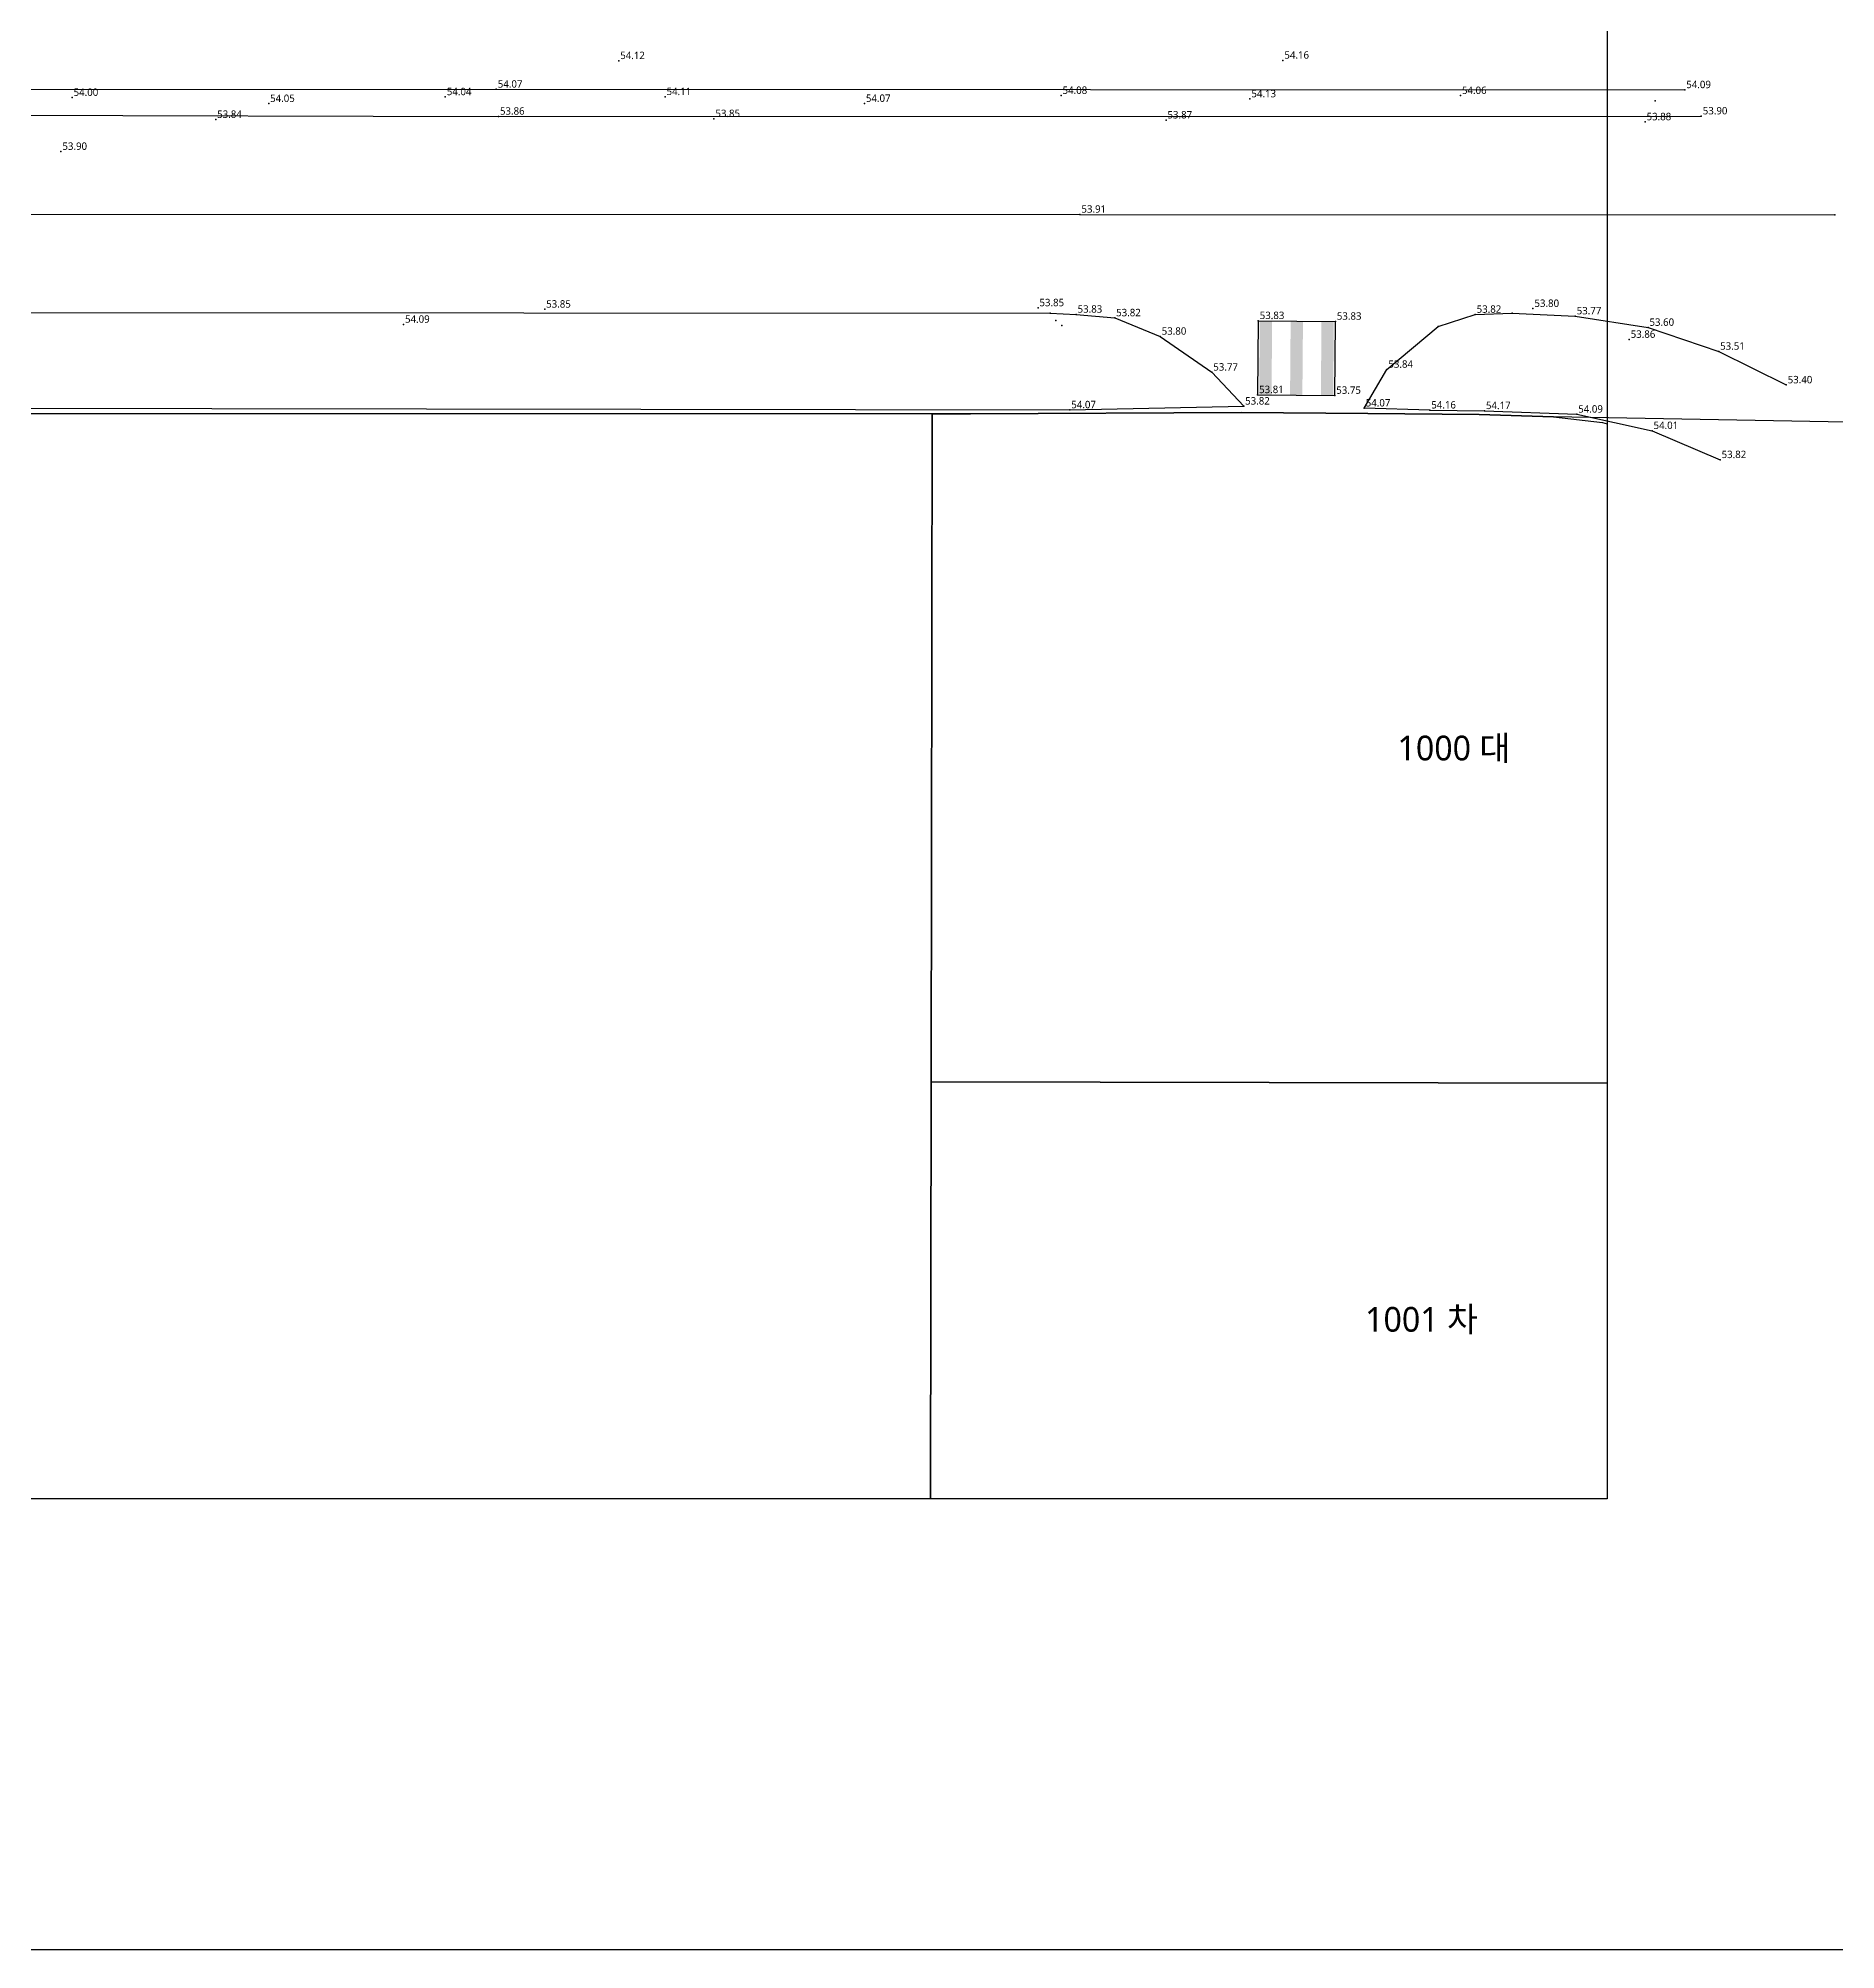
# Model space of a CAD drawing. Header units: millimetres. Extents: x 40342638 to 40753138, y 494620 to 782620.
# Drawn here: x 40642070 to 40714907, y 494620 to 572048 of the extents above; entities that cross this region are included whole.
import ezdxf

# ---------------------------------------------------------------- set-up
doc = ezdxf.new("R2010")
doc.units = ezdxf.units.MM
doc.header["$LTSCALE"] = 1000
doc.header["$MEASUREMENT"] = 0
doc.header["$PDSIZE"] = -10
doc.layers.get('Defpoints').update_dxf_attribs({"color": 161, "linetype": 'CONTINUOUS'})
for name, color, linetype in [('보도블럭', 141, 'CONTINUOUS'), ('아스팔트', 1, 'CONTINUOUS'), ('지반고', 7, 'CONTINUOUS'), ('지번', 1, 'CONTINUOUS'), ('지적선', 197, 'CONTINUOUS'), ('차선', 7, 'CONTINUOUS'), ('포인트', 7, 'CONTINUOUS'), ('횡단보도', 254, 'CONTINUOUS')]:
    doc.layers.add(name, color=color, linetype=linetype)
doc.styles.add('나눔바른고딕', font='NanumBarunGothic.ttf')

msp = doc.modelspace()

# ---------------------------------------------------------------- linework, layer by layer
at = {"layer": 'Defpoints'}
msp.add_lwpolyline([(40753138, 494620), (40342638, 494620), (40342638, 782620), (40753138, 782620)], close=True, dxfattribs=at)
at = {"layer": 'Defpoints', "ltscale": 0.1}
msp.add_lwpolyline([(40705638, 512887), (40354638, 512887), (40354638, 763053), (40705638, 763053)], close=True, dxfattribs=at)
at = {"layer": '보도블럭'}
for p, q in [((40626685, 569974, 54060), (40660632, 569979, 54071)), ((40660632, 569979, 54071), (40708788, 569958, 54086)), ((40627618, 557086, 54021), (40683871, 556994, 54074)), ((40683871, 556994, 54074), (40690917, 557142, 53818)), ((40698458, 556982, 54161), (40695801, 557064, 54069)), ((40698458, 556982, 54161), (40700673, 556959, 54168)), ((40700673, 556959, 54168), (40704412, 556815, 54090)), ((40704412, 556815, 54090), (40707463, 556152, 54005)), ((40707463, 556152, 54005), (40710220, 554975, 53817))]:
    msp.add_line(p, q, dxfattribs=at)
at = {"layer": '아스팔트'}
for p, q in [((40626963, 568965, 53870), (40660720, 568884, 53863)), ((40660720, 568884, 53863), (40709458, 568896, 53900)), ((40628485, 560952, 53822), (40683074, 560917, 53818)), ((40683074, 560917, 53818), (40684126, 560864, 53831)), ((40684126, 560864, 53831), (40685688, 560719, 53820)), ((40685688, 560719, 53820), (40687533, 559971, 53797)), ((40698793, 560371, 53807), (40700296, 560861, 53821)), ((40700296, 560861, 53821), (40701796, 560908, 53821)), ((40701796, 560908, 53821), (40704350, 560795, 53774)), ((40704350, 560795, 53774), (40707299, 560333, 53601)), ((40687533, 559971, 53797), (40689624, 558518, 53770)), ((40696719, 558634, 53837), (40698793, 560371, 53807)), ((40707299, 560333, 53601), (40710163, 559364, 53511)), ((40710163, 559364, 53511), (40712898, 558003, 53403)), ((40689624, 558518, 53770), (40690917, 557142, 53818)), ((40695801, 557064, 54069), (40696719, 558634, 53837))]:
    msp.add_line(p, q, dxfattribs=at)
at = {"layer": '지적선', "flags": 128}
for points in [[(40452108, 572872), (40660628, 572887), (40706755, 572842), (40708750, 572898), (40710747, 573046), (40712712, 573355), (40714585, 573984), (40716333, 574925), (40717939, 576083), (40719363, 577428), (40720590, 578973), (40721624, 580662), (40722459, 582473), (40723012, 584372), (40723342, 586306), (40723449, 588305), (40723510, 556343), (40703464, 556707), (40700452, 556813), (40695949, 556846), (40690829, 556889), (40679847, 556829), (40678288, 556829), (40562301, 556873)], [(40428486, 512887), (40420321, 555308), (40426936, 555494), (40436700, 556094), (40449152, 557005), (40562301, 556873), (40678288, 556829), (40678248, 529780), (40678227, 512887)], [(40705638, 529726), (40678248, 529780), (40678288, 556829), (40679847, 556829), (40690829, 556889), (40695949, 556846), (40700452, 556813), (40703464, 556707), (40705449, 556478), (40705638, 556432)], [(40678227, 512887), (40678248, 529780), (40705638, 529726)]]:
    msp.add_lwpolyline(points, dxfattribs=at)
at = {"layer": '차선'}
for p, q in [((40628055, 564932, 53910), (40684282, 564914, 53911)), ((40684282, 564914, 53911), (40714865, 564896, 53830))]:
    msp.add_line(p, q, dxfattribs=at)
at = {"layer": '포인트'}
for p in [(40665593, 571136, 54122), (40692506, 571152, 54161), (40660632, 569979, 54071), (40708788, 569958, 54086), (40643445, 569646, 54000), (40651408, 569400, 54047), (40658566, 569673, 54041), (40667470, 569678, 54113), (40675548, 569402, 54075), (40683517, 569726, 54082), (40691170, 569589, 54128), (40699701, 569723, 54062), (40707588, 569508, 54108), (40649263, 568754, 53840), (40660720, 568884, 53863), (40669451, 568788, 53849), (40687768, 568732, 53874), (40707180, 568659, 53875), (40709458, 568896, 53900), (40642992, 567460, 53895), (40684282, 564914, 53911), (40714865, 564896, 53830), (40662594, 561069, 53851), (40682581, 561126, 53848), (40683074, 560917, 53818), (40683297, 560609, 53989), (40684126, 560864, 53831), (40685688, 560719, 53820), (40691506, 560606, 53830), (40700296, 560861, 53821), (40701796, 560908, 53821), (40702638, 561097, 53803), (40704350, 560795, 53774), (40656874, 560457, 54086), (40683544, 560410, 54122), (40687533, 559971, 53797), (40694631, 560580, 53830), (40698793, 560371, 53807), (40706537, 559847, 53859), (40707299, 560333, 53601), (40710163, 559364, 53511), (40689624, 558518, 53770), (40696719, 558634, 53837), (40691481, 557606, 53813), (40694606, 557580, 53754), (40712898, 558003, 53403), (40683871, 556994, 54074), (40690917, 557142, 53818), (40695801, 557064, 54069), (40698458, 556982, 54161), (40700673, 556959, 54168), (40704412, 556815, 54090), (40707463, 556152, 54005), (40710220, 554975, 53817)]:
    msp.add_point(p, dxfattribs=at)
at = {"layer": '횡단보도'}
for p, q in [((40691506, 560606, 53830), (40691481, 557606, 53813)), ((40691506, 560606, 53830), (40694631, 560580, 53830)), ((40694606, 557580, 53754), (40694631, 560580, 53830)), ((40691481, 557606, 53813), (40694606, 557580, 53754))]:
    msp.add_line(p, q, dxfattribs=at)
for points in [[(40691568, 560605, 53821), (40691544, 557605, 53821), (40692068, 560601, 53821), (40692044, 557601, 53821)], [(40692818, 560595, 53821), (40692794, 557595, 53821), (40693318, 560591, 53821), (40693293, 557591, 53821)], [(40694068, 560584, 53821), (40694043, 557585, 53821), (40694568, 560580, 53821), (40694543, 557580, 53821)]]:
    msp.add_solid(points, dxfattribs=at)

# ---------------------------------------------------------------- texts
at = {"layer": '지반고', "style": '나눔바른고딕'}
for s, p in [('54.12', (40665653, 571204, 54122)), ('54.16', (40692565, 571220, 54161)), ('54.00', (40643504, 569713, 54000)), ('54.04', (40658626, 569741, 54041)), ('54.07', (40660692, 570047, 54071)), ('54.11', (40667530, 569746, 54113)), ('54.08', (40683576, 569794, 54082)), ('54.13', (40691229, 569657, 54128)), ('54.06', (40699760, 569790, 54062)), ('54.09', (40708848, 570026, 54086)), ('53.84', (40649322, 568822, 53840)), ('54.05', (40651467, 569467, 54047)), ('53.86', (40660780, 568952, 53863)), ('53.85', (40669510, 568856, 53849)), ('54.07', (40675608, 569470, 54075)), ('53.87', (40687827, 568799, 53874)), ('53.90', (40709517, 568963, 53900)), ('53.88', (40707240, 568727, 53875)), ('53.90', (40643051, 567527, 53895)), ('53.91', (40684341, 564982, 53911)), ('53.85', (40662653, 561137, 53851)), ('53.85', (40682640, 561193, 53848)), ('53.80', (40702697, 561165, 53803)), ('54.09', (40656933, 560524, 54086)), ('53.83', (40684186, 560932, 53831)), ('53.82', (40685748, 560787, 53820)), ('53.83', (40691565, 560673, 53830)), ('53.83', (40694690, 560647, 53830)), ('53.82', (40700355, 560928, 53821)), ('53.77', (40704409, 560863, 53774)), ('53.60', (40707358, 560400, 53601)), ('53.80', (40687593, 560039, 53797)), ('53.86', (40706597, 559914, 53859)), ('53.51', (40710222, 559431, 53511)), ('53.77', (40689684, 558586, 53770)), ('53.84', (40696778, 558701, 53837)), ('53.40', (40712958, 558071, 53403)), ('53.82', (40690976, 557210, 53818)), ('53.81', (40691540, 557673, 53813)), ('53.75', (40694666, 557647, 53754)), ('54.07', (40683930, 557061, 54074)), ('54.07', (40695860, 557132, 54069)), ('54.16', (40698517, 557050, 54161)), ('54.17', (40700732, 557027, 54168)), ('54.09', (40704471, 556883, 54090)), ('54.01', (40707522, 556219, 54005)), ('53.82', (40710280, 555042, 53817))]:
    msp.add_text(s, height=300, dxfattribs=at).set_placement(p)
at = {"layer": '지번', "style": '나눔바른고딕'}
for s, p in [('1000 대', (40697147, 542798)), ('1001 차', (40695835, 519656))]:
    msp.add_text(s, height=1000, dxfattribs=at).set_placement(p)

doc.saveas('drawing.dxf')
